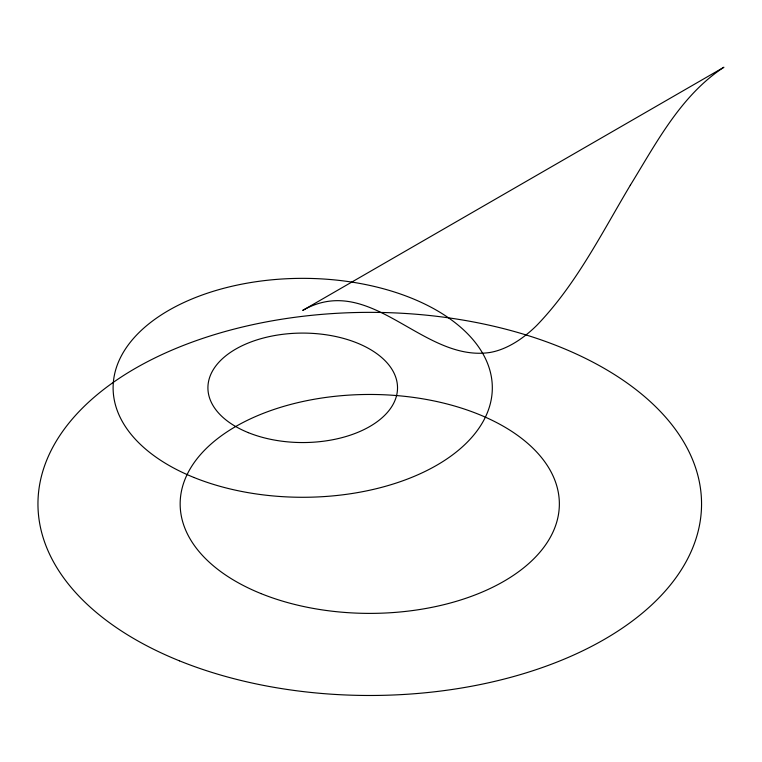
<?xml version="1.0" encoding="UTF-8"?>
<svg xmlns="http://www.w3.org/2000/svg" width="762" height="762" viewBox="0 0 762 762"><rect width="100%" height="100%" fill="white"/><g stroke="black" fill="none" stroke-linecap="round" stroke-linejoin="round"><path stroke-width="1.14" d="M630.307 185.252C601.542 233.439 576.053 284.731 536.705 325.46A99.022 57.169 -60 0 1 489.909 352.482C422.443 362.56 370.742 271.462 302.724 310.41L723.9 67.246C680.914 95.364 656.511 142.685 630.307 185.252M248.345 432.654A94.802 54.731 0 0 0 397.164 392.582A94.802 54.731 0 0 0 262.661 338.214A94.802 54.731 0 0 0 248.345 432.654M193.977 477.488A189.595 109.461 0 0 0 491.595 397.354A189.595 109.461 0 0 0 222.59 288.608A189.595 109.461 0 0 0 193.977 477.488M261.004 593.588A189.595 109.461 0 0 0 558.632 513.464A189.595 109.461 0 0 0 289.627 404.717A189.595 109.461 0 0 0 261.004 593.588M179.441 660.835A331.794 191.557 0 0 0 700.288 520.617A331.794 191.557 0 0 0 229.533 330.308A331.794 191.557 0 0 0 179.441 660.835"/></g></svg>
